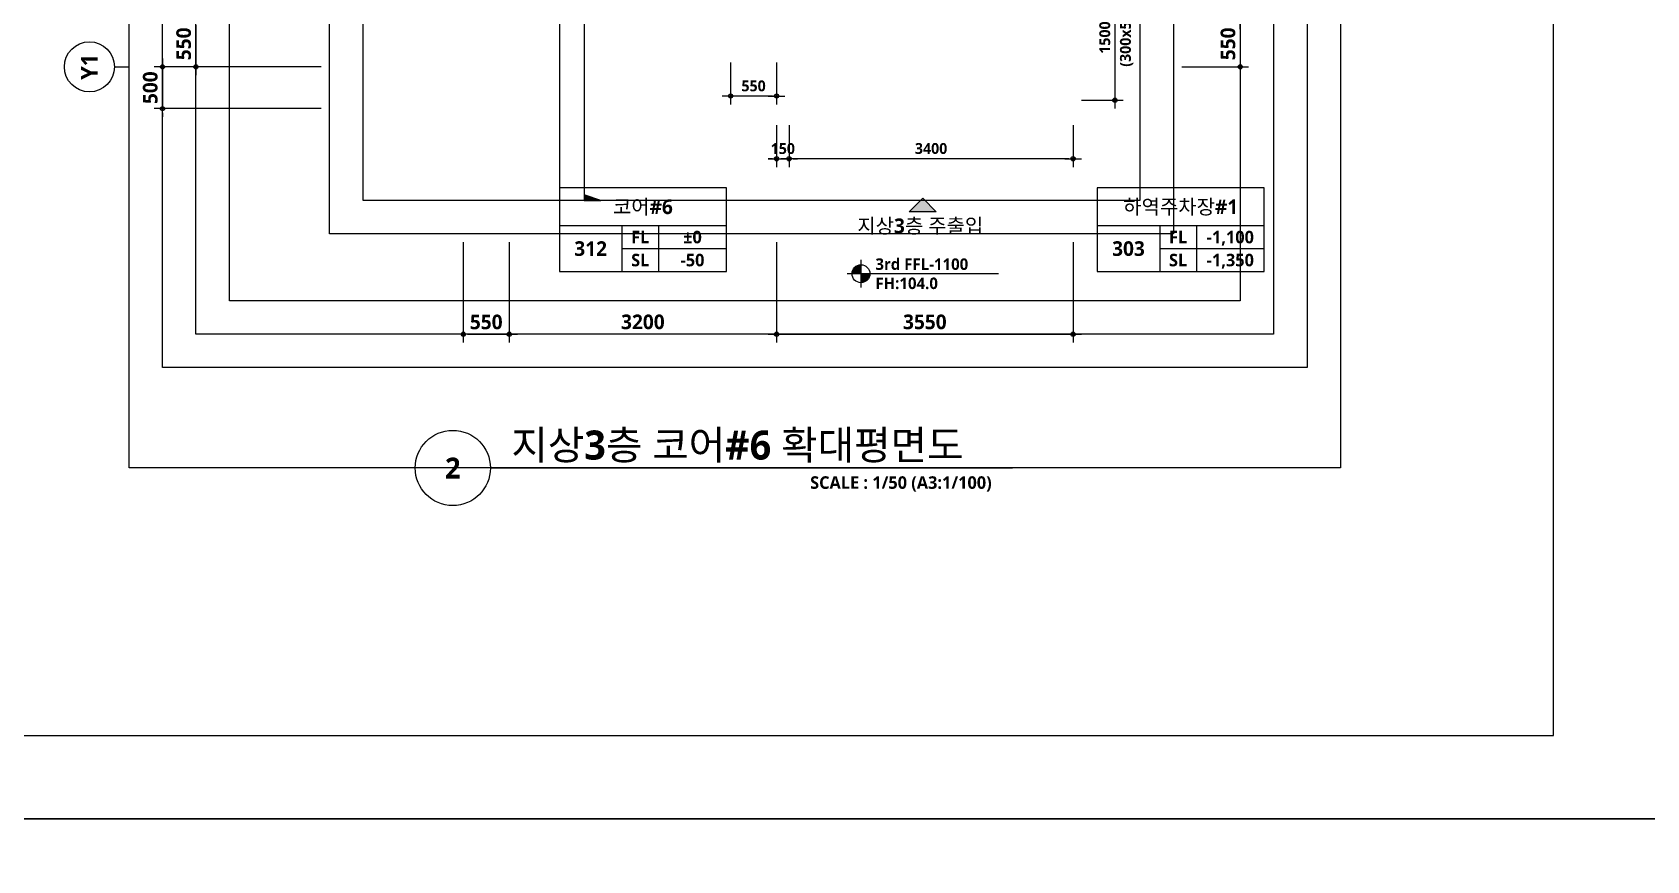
# Model space of a CAD drawing. Header units: millimetres. Extents: x -12482 to 126000, y 0 to 220200.
# Drawn here: x 60291 to 79615, y 148000 to 157913 of the extents above; entities that cross this region are included whole.
import ezdxf
from ezdxf.enums import TextEntityAlignment as Align

# ---------------------------------------------------------------- set-up
doc = ezdxf.new("R2010")
doc.units = ezdxf.units.MM
doc.header["$LTSCALE"] = 60
doc.linetypes.add('CEN', pattern=[62, 60, -1, 0, -1])
doc.layers.get('Defpoints').update_dxf_attribs({"color": 153})
for name, color, linetype in [('A-ANNO-DIM', 4, 'Continuous'), ('A-ANNO-ENT', 1, 'Continuous'), ('A-ANNO-GRA1', 7, 'Continuous'), ('A-ANNO-PONT', 7, 'Continuous'), ('A-ANNO-TEXT1', 7, 'Continuous'), ('A-ANNO-TEXT2', 3, 'Continuous'), ('A-ANNO-TITL', 7, 'Continuous'), ('A-ST-AXIS-BUB', 7, 'Continuous'), ('A-ST-AXIS-DIM', 7, 'Continuous'), ('AA-MKXX', 3, 'Continuous'), ('AA-XXXX-TXT1', 2, 'Continuous')]:
    doc.layers.add(name, color=color, linetype=linetype)
for name, color, linetype, plot in [('Defpoint', 161, 'Continuous', False), ('G(그리드1)', 185, 'Continuous', False), ('G(그리드2)', 235, 'Continuous', False)]:
    doc.layers.add(name, color=color, linetype=linetype, plot=plot)
doc.styles.add('2020음성 1차', font='NanumGothicBold.ttf')
doc.styles.add('SH_나눔', font='')
doc.styles.add('SH_대대리576', font='')
doc.styles.add('SH_진천_나눔', font='')
doc.styles.get('SH_나눔').set_extended_font_data('NanumGothic', bold=True)
doc.styles.get('SH_대대리576').set_extended_font_data('NanumGothic', bold=True)
doc.styles.get('SH_진천_나눔').set_extended_font_data('NanumGothic', bold=True)
doc.dimstyles.new('SHP 50', dxfattribs={"dimscale": 50, "dimtxt": 3.5, "dimasz": 1, "dimexe": 2, "dimexo": 2, "dimgap": 1, "dimtad": 1, "dimdec": 0, "dimzin": 0, "dimdsep": 46, "dimtxsty": 'SH_진천_나눔', "dimblk": 'DIMDOT', "dimcen": 0.09, "dimclrd": 256, "dimclre": 256, "dimclrt": 3, "dimadec": 0, "dimazin": 1, "dimtfac": 1, "dimtdec": 0, "dimtix": 1, "dimtmove": 2, "dimatfit": 0, "dimldrblk": 'DIMDOT', "dimfxl": 1, "dimtolj": 1, "dimtzin": 0, "dimlwd": -1, "dimlwe": -1, "dimarcsym": 0})
doc.dimstyles.new('SHP 50내부', dxfattribs={"dimscale": 50, "dimtxt": 2.6, "dimasz": 1, "dimexe": 2, "dimexo": 2, "dimgap": 1, "dimtad": 1, "dimdec": 0, "dimzin": 0, "dimdsep": 46, "dimtxsty": '2020음성 1차', "dimblk": 'DIMDOT', "dimcen": 0.09, "dimclrd": 256, "dimclre": 256, "dimclrt": 3, "dimadec": 0, "dimazin": 1, "dimtfac": 1, "dimtdec": 0, "dimtix": 1, "dimtmove": 2, "dimatfit": 0, "dimldrblk": 'DIMDOT', "dimfxl": 1, "dimtolj": 1, "dimtzin": 0, "dimlwd": -1, "dimlwe": -1, "dimarcsym": 0})

# ---------------------------------------------------------------- blocks, each defined once
blk = doc.blocks.new('*U13165')
at = {"layer": 'A-ANNO-TITL'}
blk.add_line((0, 0), (6250, 0), dxfattribs=at)
blk.add_circle((-450, 0), 450, dxfattribs=at)
at = {"layer": 'AA-XXXX-TXT1', "style": 'SH_진천_나눔'}
blk.add_attdef('DWG.TITLE', (250, 100), '', height=350, dxfattribs=at)
at = {"layer": 'AA-XXXX-TXT1', "color": 7, "style": 'SH_진천_나눔'}
blk.add_attdef('NO1', text='', height=300, dxfattribs=at).set_placement((-450, 0), align=Align.MIDDLE)
at = {"layer": 'AA-XXXX-TXT1', "style": 'SH_진천_나눔'}
blk.add_attdef('SCALE', text='', height=150, dxfattribs=at).set_placement((6000, -100), align=Align.TOP_RIGHT)
blk = doc.blocks.new('A-ST-AXIS-BUB-1')
at = {"layer": 'A-ST-AXIS-BUB'}
blk.add_line((0, 350), (0, 0), dxfattribs=at)
blk.add_circle((0, 950), 600, dxfattribs=at)
blk = doc.blocks.new('G$C9D92D8A7')
at = {"layer": 'A-ANNO-GRA1'}
for p, q in [((0, 11), (40, 11)), ((15, 11), (15, 0)), ((23.75, 11), (23.75, 0)), ((15, 5.5), (40, 5.5))]:
    blk.add_line(p, q, dxfattribs=at)
blk.add_lwpolyline([(0, 20), (0, 0), (40, 0), (40, 20)], close=True, dxfattribs=at)
at = {"style": '2020음성 1차'}
for tag, height, p in [('실명', 3.5, (20, 15.5)), ('마감레벨', 3, (31.875, 8.25)), ('실번호', 3.5, (7.5, 5.5)), ('구조레벨', 3, (31.875, 2.75))]:
    blk.add_attdef(tag, text='', height=height, dxfattribs=at).set_placement(p, align=Align.MIDDLE_CENTER)
at = {"layer": 'A-ANNO-TEXT1', "style": 'SH_나눔'}
for s, p in [('FL', (19.375, 8.25)), ('SL', (19.375, 2.75))]:
    blk.add_text(s, height=3, dxfattribs=at).set_placement(p, align=Align.MIDDLE)
blk = doc.blocks.new('DIMDOT')
at = {"color": 0}
blk.add_line((-2, 0), (2, 0), dxfattribs=at)
for radius in [0.5, 0.25]:
    blk.add_circle((0, 0), radius, dxfattribs=at)
blk = doc.blocks.new('*D18818')
at = {"layer": 'A-ST-AXIS-DIM'}
for p, q in [((65450, 155400), (65450, 154200)), ((66000, 155400), (66000, 154200)), ((65500, 154300), (65950, 154300))]:
    blk.add_line(p, q, dxfattribs=at)
at = {"layer": 'Defpoints', "color": 0}
for p in [(65450, 155500), (66000, 155500), (66000, 154300)]:
    blk.add_point(p, dxfattribs=at)
at = {"layer": 'A-ST-AXIS-DIM', "linetype": 'ByBlock', "xscale": 50, "yscale": 50, "zscale": 50, "rotation": 180}
blk.add_blockref('DIMDOT', (65450, 154300), dxfattribs=at)
at = {"layer": 'A-ST-AXIS-DIM', "linetype": 'ByBlock', "xscale": 50, "yscale": 50, "zscale": 50}
blk.add_blockref('DIMDOT', (66000, 154300), dxfattribs=at)
at = {"layer": 'A-ST-AXIS-DIM', "color": 3, "insert": (65725, 154446), "char_height": 175, "attachment_point": 5, "style": 'SH_진천_나눔'}
blk.add_mtext('\\A1;550', dxfattribs=at)
blk = doc.blocks.new('*D18819')
at = {"layer": 'A-ST-AXIS-DIM'}
for p, q in [((66000, 155400), (66000, 154200)), ((69200, 155400), (69200, 154200)), ((69150, 154300), (66050, 154300))]:
    blk.add_line(p, q, dxfattribs=at)
at = {"layer": 'Defpoints', "color": 0}
for p in [(66000, 155500), (69200, 155500), (66000, 154300)]:
    blk.add_point(p, dxfattribs=at)
at = {"layer": 'A-ST-AXIS-DIM', "linetype": 'ByBlock', "xscale": 50, "yscale": 50, "zscale": 50, "rotation": 180}
blk.add_blockref('DIMDOT', (66000, 154300), dxfattribs=at)
at = {"layer": 'A-ST-AXIS-DIM', "linetype": 'ByBlock', "xscale": 50, "yscale": 50, "zscale": 50}
blk.add_blockref('DIMDOT', (69200, 154300), dxfattribs=at)
at = {"layer": 'A-ST-AXIS-DIM', "color": 3, "insert": (67600, 154447), "char_height": 175, "attachment_point": 5, "style": 'SH_진천_나눔'}
blk.add_mtext('\\A1;3200', dxfattribs=at)
blk = doc.blocks.new('*D18820')
at = {"layer": 'A-ST-AXIS-DIM'}
for p, q in [((69200, 155400), (69200, 154200)), ((72750, 155400), (72750, 154200)), ((69250, 154300), (72700, 154300))]:
    blk.add_line(p, q, dxfattribs=at)
at = {"layer": 'Defpoints', "color": 0}
for p in [(69200, 155500), (72750, 155500), (72750, 154300)]:
    blk.add_point(p, dxfattribs=at)
at = {"layer": 'A-ST-AXIS-DIM', "linetype": 'ByBlock', "xscale": 50, "yscale": 50, "zscale": 50, "rotation": 180}
blk.add_blockref('DIMDOT', (69200, 154300), dxfattribs=at)
at = {"layer": 'A-ST-AXIS-DIM', "linetype": 'ByBlock', "xscale": 50, "yscale": 50, "zscale": 50}
blk.add_blockref('DIMDOT', (72750, 154300), dxfattribs=at)
at = {"layer": 'A-ST-AXIS-DIM', "color": 3, "insert": (70975, 154447), "char_height": 175, "attachment_point": 5, "style": 'SH_진천_나눔'}
blk.add_mtext('\\A1;3550', dxfattribs=at)
blk = doc.blocks.new('G$CE9562CCE')
at = {"layer": 'A-ANNO-PONT'}
for points in [[(1814, 2981, 0.4142136), (648, 1814), (1814, 1814)], [(1814, 648, 0.4142136), (2981, 1814), (1814, 1814)]]:
    blk.add_hatch(color=256, dxfattribs=at).paths.add_polyline_path(points)
for p, q in [((1814, 3629), (1814, 0)), ((19728, 1814), (0, 1814))]:
    blk.add_line(p, q, dxfattribs=at)
blk.add_circle((1814, 1814), 1166, dxfattribs=at)
at = {"style": 'SH_대대리576'}
blk.add_attdef('레벨', (3696, 2314), '', height=1500, dxfattribs=at)
blk = doc.blocks.new('*D18827')
at = {"layer": 'A-ANNO-DIM'}
for p, q in [((69350, 156800), (69350, 156300)), ((72750, 156800), (72750, 156300)), ((72700, 156400), (69400, 156400))]:
    blk.add_line(p, q, dxfattribs=at)
at = {"layer": 'Defpoints', "color": 0}
for p in [(69350, 156900), (72750, 156900), (69350, 156400)]:
    blk.add_point(p, dxfattribs=at)
at = {"layer": 'A-ANNO-DIM', "linetype": 'ByBlock', "xscale": 50, "yscale": 50, "zscale": 50, "rotation": 180}
blk.add_blockref('DIMDOT', (69350, 156400), dxfattribs=at)
at = {"layer": 'A-ANNO-DIM', "linetype": 'ByBlock', "xscale": 50, "yscale": 50, "zscale": 50}
blk.add_blockref('DIMDOT', (72750, 156400), dxfattribs=at)
at = {"layer": 'A-ANNO-DIM', "color": 3, "insert": (71050, 156522), "char_height": 130, "attachment_point": 5, "style": '2020음성 1차'}
blk.add_mtext('\\A1;3400', dxfattribs=at)
blk = doc.blocks.new('*D18828')
at = {"layer": 'A-ANNO-DIM'}
for p, q in [((69200, 156800), (69200, 156300)), ((69350, 156800), (69350, 156300)), ((69150, 156400), (69100, 156400)), ((69200, 156400), (69350, 156400)), ((69400, 156400), (69450, 156400))]:
    blk.add_line(p, q, dxfattribs=at)
at = {"layer": 'Defpoints', "color": 0}
for p in [(69200, 156900), (69350, 156900), (69350, 156400)]:
    blk.add_point(p, dxfattribs=at)
at = {"layer": 'A-ANNO-DIM', "linetype": 'ByBlock', "xscale": 50, "yscale": 50, "zscale": 50}
blk.add_blockref('DIMDOT', (69200, 156400), dxfattribs=at)
at = {"layer": 'A-ANNO-DIM', "linetype": 'ByBlock', "xscale": 50, "yscale": 50, "zscale": 50, "rotation": 180}
blk.add_blockref('DIMDOT', (69350, 156400), dxfattribs=at)
at = {"layer": 'A-ANNO-DIM', "color": 3, "insert": (69275, 156521), "char_height": 130, "attachment_point": 5, "style": '2020음성 1차'}
blk.add_mtext('\\A1;150', dxfattribs=at)
blk = doc.blocks.new('*D18830')
at = {"layer": 'A-ANNO-DIM'}
for p, q in [((68650, 157550), (68650, 157050)), ((69200, 157550), (69200, 157050)), ((69150, 157150), (68700, 157150))]:
    blk.add_line(p, q, dxfattribs=at)
at = {"layer": 'Defpoints', "color": 0}
for p in [(68650, 157650), (69200, 157650), (68650, 157150)]:
    blk.add_point(p, dxfattribs=at)
at = {"layer": 'A-ANNO-DIM', "linetype": 'ByBlock', "xscale": 50, "yscale": 50, "zscale": 50, "rotation": 180}
blk.add_blockref('DIMDOT', (68650, 157150), dxfattribs=at)
at = {"layer": 'A-ANNO-DIM', "linetype": 'ByBlock', "xscale": 50, "yscale": 50, "zscale": 50}
blk.add_blockref('DIMDOT', (69200, 157150), dxfattribs=at)
at = {"layer": 'A-ANNO-DIM', "color": 3, "insert": (68925, 157271), "char_height": 130, "attachment_point": 5, "style": '2020음성 1차'}
blk.add_mtext('\\A1;550', dxfattribs=at)
blk = doc.blocks.new('*D18849')
at = {"layer": 'A-ST-AXIS-DIM'}
for p, q in [((74050, 158050), (74850, 158050)), ((74750, 158000), (74750, 157550)), ((74050, 157500), (74850, 157500))]:
    blk.add_line(p, q, dxfattribs=at)
at = {"layer": 'Defpoints', "color": 0}
for p in [(73950, 158050), (73950, 157500), (74750, 157500)]:
    blk.add_point(p, dxfattribs=at)
at = {"layer": 'A-ST-AXIS-DIM', "linetype": 'ByBlock', "xscale": 50, "yscale": 50, "zscale": 50}
for p, rotation in [((74750, 158050), 90), ((74750, 157500), 270)]:
    blk.add_blockref('DIMDOT', p, dxfattribs=dict(at, rotation=rotation))
at = {"layer": 'A-ST-AXIS-DIM', "color": 3, "insert": (74604, 157775), "char_height": 175, "attachment_point": 5, "rotation": 90, "style": 'SH_진천_나눔'}
blk.add_mtext('\\A1;550', dxfattribs=at)
blk = doc.blocks.new('*D18853')
at = {"layer": 'A-ANNO-DIM'}
for p, q in [((72850, 158600), (73350, 158600)), ((73250, 158550), (73250, 157150)), ((72850, 157100), (73350, 157100))]:
    blk.add_line(p, q, dxfattribs=at)
at = {"layer": 'Defpoints', "color": 0}
for p in [(72750, 158600), (72750, 157100), (73250, 157100)]:
    blk.add_point(p, dxfattribs=at)
at = {"layer": 'A-ANNO-DIM', "linetype": 'ByBlock', "xscale": 50, "yscale": 50, "zscale": 50}
for p, rotation in [((73250, 158600), 90), ((73250, 157100), 270)]:
    blk.add_blockref('DIMDOT', p, dxfattribs=dict(at, rotation=rotation))
at = {"layer": 'A-ANNO-DIM', "color": 3, "char_height": 130, "attachment_point": 5, "rotation": 90, "style": '2020음성 1차'}
for s, insert in [('\\A1;(300x5T)', (73390, 157850)), ('\\A1;1500', (73129, 157850))]:
    blk.add_mtext(s, dxfattribs=dict(at, insert=insert))
blk = doc.blocks.new('*D18863')
at = {"layer": 'A-ST-AXIS-DIM'}
for p, q in [((63750, 169000), (61750, 169000)), ((61850, 157550), (61850, 168950)), ((63750, 157500), (61750, 157500))]:
    blk.add_line(p, q, dxfattribs=at)
at = {"layer": 'Defpoints', "color": 0}
for p in [(61850, 169000), (63850, 169000), (63850, 157500)]:
    blk.add_point(p, dxfattribs=at)
at = {"layer": 'A-ST-AXIS-DIM', "linetype": 'ByBlock', "xscale": 50, "yscale": 50, "zscale": 50}
for p, rotation in [((61850, 169000), 90), ((61850, 157500), 270)]:
    blk.add_blockref('DIMDOT', p, dxfattribs=dict(at, rotation=rotation))
at = {"layer": 'A-ST-AXIS-DIM', "color": 3, "insert": (61704, 163250), "char_height": 175, "attachment_point": 5, "rotation": 90, "style": 'SH_진천_나눔'}
blk.add_mtext('\\A1;11500', dxfattribs=at)
blk = doc.blocks.new('*D18866')
at = {"layer": 'A-ST-AXIS-DIM'}
for p, q in [((63750, 158050), (62150, 158050)), ((62250, 158000), (62250, 157550)), ((63750, 157500), (62150, 157500))]:
    blk.add_line(p, q, dxfattribs=at)
at = {"layer": 'Defpoints', "color": 0}
for p in [(63850, 158050), (62250, 157500), (63850, 157500)]:
    blk.add_point(p, dxfattribs=at)
at = {"layer": 'A-ST-AXIS-DIM', "linetype": 'ByBlock', "xscale": 50, "yscale": 50, "zscale": 50}
for p, rotation in [((62250, 158050), 90), ((62250, 157500), 270)]:
    blk.add_blockref('DIMDOT', p, dxfattribs=dict(at, rotation=rotation))
at = {"layer": 'A-ST-AXIS-DIM', "color": 3, "insert": (62104, 157775), "char_height": 175, "attachment_point": 5, "rotation": 90, "style": 'SH_진천_나눔'}
blk.add_mtext('\\A1;550', dxfattribs=at)
blk = doc.blocks.new('*D18870')
at = {"layer": 'A-ST-AXIS-DIM'}
for p, q in [((63750, 157500), (61750, 157500)), ((61850, 157550), (61850, 157600)), ((61850, 157500), (61850, 157000)), ((63750, 157000), (61750, 157000)), ((61850, 156950), (61850, 156900))]:
    blk.add_line(p, q, dxfattribs=at)
at = {"layer": 'Defpoints', "color": 0}
for p in [(63850, 157500), (61850, 157000), (63850, 157000)]:
    blk.add_point(p, dxfattribs=at)
at = {"layer": 'A-ST-AXIS-DIM', "linetype": 'ByBlock', "xscale": 50, "yscale": 50, "zscale": 50}
for p, rotation in [((61850, 157500), 270), ((61850, 157000), 90)]:
    blk.add_blockref('DIMDOT', p, dxfattribs=dict(at, rotation=rotation))
at = {"layer": 'A-ST-AXIS-DIM', "color": 3, "insert": (61704, 157250), "char_height": 175, "attachment_point": 5, "rotation": 90, "style": 'SH_진천_나눔'}
blk.add_mtext('\\A1;500', dxfattribs=at)
blk = doc.blocks.new('*U22506')
at = {"layer": 'AA-MKXX'}
blk.add_hatch(color=256, dxfattribs=at).paths.add_polyline_path([(41300, 600), (41090, 0), (41300, 0)])
at = {"layer": 'AA-MKXX', "linetype": 'CEN', "ltscale": 300}
blk.add_line((900, 0), (41300, 0), dxfattribs=at)
at = {"layer": 'AA-MKXX'}
blk.add_lwpolyline([(41300, 0), (41300, 600), (41090, 0)], close=True, dxfattribs=at)

msp = doc.modelspace()

# ---------------------------------------------------------------- hatches: boundary and pattern name
at = {"layer": 'A-ANNO-ENT'}
msp.add_hatch(color=256, dxfattribs=at).paths.add_polyline_path([(70788.7, 155766.4), (71111.3, 155766.4), (70950, 155927.7)])

# ---------------------------------------------------------------- linework, layer by layer
msp.add_lwpolyline([(66600, 158850), (66600, 156050)])
msp.add_lwpolyline([(71111.3, 155766.4), (70788.7, 155766.4), (70950, 155927.7)], close=True, dxfattribs=at)
at = {"layer": 'Defpoint'}
for points in [[(42000, 178200), (84000, 178200), (84000, 148500), (42000, 148500)], [(43000, 149500), (78500, 149500), (78500, 177200), (43000, 177200)], [(42000, 148500), (84000, 148500), (84000, 118800), (42000, 118800)]]:
    msp.add_lwpolyline(points, close=True, dxfattribs=at)
at = {"layer": 'G(그리드1)'}
for points in [[(75950, 152700), (61450, 152700), (61450, 174000), (75950, 174000)], [(75550, 153900), (61850, 153900), (61850, 173600), (75550, 173600)], [(75150, 154300), (62250, 154300), (62250, 173200), (75150, 173200)], [(74750, 154700), (62650, 154700), (62650, 172800), (74750, 172800)], [(73950, 155500), (63850, 155500), (63850, 171600), (73950, 171600)]]:
    msp.add_lwpolyline(points, close=True, dxfattribs=at)
at = {"layer": 'G(그리드2)'}
msp.add_lwpolyline([(73550, 155900), (64250, 155900), (64250, 171200), (73550, 171200)], close=True, dxfattribs=at)

# ---------------------------------------------------------------- block references
at = {"xscale": 0.3333333333333333, "yscale": 0.3333333333333333, "zscale": 0.3333333333333333, "rotation": 270.0000000000003}
msp.add_blockref('*U22506', (66898.1, 169666.7), dxfattribs=at)
ref = msp.add_blockref('G$CE9562CCE', (70043.9, 154857.4), dxfattribs=dict(xscale=0.09185773074635659, yscale=0.09185773074635659, zscale=0.09185773074635659))
ref.add_attrib('레벨', '3rd FFL-1100', (70383.4, 155070, 127872), dxfattribs={"height": 137.787, "style": 'SH_대대리576'})
ref = msp.add_blockref('*U13165', (65775, 152700))
ref.add_attrib('SCALE', 'SCALE : 1/50 (A3:1/100)', dxfattribs={"layer": 'A-ANNO-TITL', "height": 150, "style": 'SH_진천_나눔'}).set_placement((71775, 152600), align=Align.TOP_RIGHT)
ref.add_attrib('DWG.TITLE', '지상3층 코어#6 확대평면도', (66025, 152800), dxfattribs={"layer": 'A-ANNO-TITL', "height": 347.908, "style": 'SH_진천_나눔'})
ref.add_attrib('NO1', '2', dxfattribs={"layer": 'A-ANNO-TITL', "color": 7, "height": 250, "style": 'SH_진천_나눔'}).set_placement((65325, 152700), align=Align.MIDDLE)
at = {"layer": 'A-ANNO-TEXT1'}
ref = msp.add_blockref('G$C9D92D8A7', (66600, 155050), dxfattribs=dict(at, xscale=50, yscale=50, zscale=50))
ref.add_attrib('실명', '코어#6', dxfattribs={"layer": 'A-ANNO-TEXT2', "height": 175, "style": '2020음성 1차'}).set_placement((67600, 155825, 68666.7), align=Align.MIDDLE_CENTER)
ref.add_attrib('실번호', '312', dxfattribs={"layer": 'A-ANNO-TEXT2', "height": 175, "style": '2020음성 1차'}).set_placement((66975, 155325, 68666.7), align=Align.MIDDLE_CENTER)
ref.add_attrib('마감레벨', '%%p0', dxfattribs={"height": 150, "style": '2020음성 1차'}).set_placement((68193.7, 155462.5, 68666.7), align=Align.MIDDLE_CENTER)
ref.add_attrib('구조레벨', '-50', dxfattribs={"height": 150, "style": '2020음성 1차'}).set_placement((68193.7, 155187.5, 68666.7), align=Align.MIDDLE_CENTER)
ref = msp.add_blockref('G$C9D92D8A7', (73037.5, 155050), dxfattribs=dict(at, xscale=50, yscale=50, zscale=50))
ref.add_attrib('실명', '하역주차장#1', dxfattribs={"layer": 'A-ANNO-TEXT2', "height": 175, "style": '2020음성 1차'}).set_placement((74037.5, 155825), align=Align.MIDDLE_CENTER)
ref.add_attrib('실번호', '303', dxfattribs={"layer": 'A-ANNO-TEXT2', "height": 175, "style": '2020음성 1차'}).set_placement((73412.5, 155325), align=Align.MIDDLE_CENTER)
ref.add_attrib('마감레벨', '-1,100', dxfattribs={"height": 150, "style": '2020음성 1차'}).set_placement((74631.2, 155462.5), align=Align.MIDDLE_CENTER)
ref.add_attrib('구조레벨', '-1,350', dxfattribs={"height": 150, "style": '2020음성 1차'}).set_placement((74631.2, 155187.5), align=Align.MIDDLE_CENTER)
at = {"layer": 'A-ST-AXIS-BUB', "xscale": 0.5, "yscale": 0.5, "zscale": 0.5, "rotation": 90}
msp.add_blockref('A-ST-AXIS-BUB-1', (61450, 157500), dxfattribs=at)

# ---------------------------------------------------------------- texts
at = {"color": 1, "style": 'SH_대대리576'}
msp.add_text('FH:104.0', height=137.67, dxfattribs=at).set_placement((70383.4, 154909.3), align=Align.MIDDLE_LEFT)
at = {"layer": 'A-ANNO-TEXT1', "style": 'SH_진천_나눔'}
msp.add_text('Y1', height=200, rotation=90, dxfattribs=at).set_placement((60975, 157500), align=Align.MIDDLE_CENTER)
msp.add_text('지상3층 주출입 ', height=175, dxfattribs=at).set_placement((70950, 155599.7), align=Align.MIDDLE)

# ---------------------------------------------------------------- dimensions: what is measured, and where the dimension line sits
at = {"layer": 'A-ANNO-DIM'}
dim = msp.add_linear_dim(base=(73250, 157100), p1=(72750, 158600), p2=(72750, 157100), angle=270, text='<>\\X(300x5T)', dimstyle='SHP 50내부', override={"dimtxsty": '2020음성 1차', "dimldrblk": 'DIMDOT'}, dxfattribs=at)
dim.commit()
dim.dimension.update_dxf_attribs({"geometry": '*D18853', "text_midpoint": (73250, 157850)})
for base, p1, p2, picture, middle in [((68650, 157150), (69200, 157650), (68650, 157650), '*D18830', (68925, 157271.5)), ((69350, 156400), (72750, 156900), (69350, 156900), '*D18827', (71050, 156521.7))]:
    dim = msp.add_linear_dim(base=base, p1=p1, p2=p2, angle=180, dimstyle='SHP 50내부', override={"dimtxsty": '2020음성 1차', "dimldrblk": 'DIMDOT'}, dxfattribs=at)
    dim.commit()
    dim.dimension.update_dxf_attribs({"geometry": picture, "text_midpoint": middle})
dim = msp.add_linear_dim(base=(69350, 156400), p1=(69200, 156900), p2=(69350, 156900), dimstyle='SHP 50내부', override={"dimtxsty": '2020음성 1차', "dimldrblk": 'DIMDOT'}, dxfattribs=at)
dim.commit()
dim.dimension.update_dxf_attribs({"geometry": '*D18828', "text_midpoint": (69275, 156521.5)})
at = {"layer": 'A-ST-AXIS-DIM'}
for base, p1, p2, angle, picture, middle in [((61850, 169000), (63850, 157500), (63850, 169000), 90, '*D18863', (61703.8, 163250)), ((62250, 157500), (63850, 158050), (63850, 157500), 270, '*D18866', (62103.8, 157775)), ((61850, 157000), (63850, 157500), (63850, 157000), 270, '*D18870', (61703.8, 157250)), ((66000, 154300), (69200, 155500), (66000, 155500), 180, '*D18819', (67600, 154446.6))]:
    dim = msp.add_linear_dim(base=base, p1=p1, p2=p2, angle=angle, dimstyle='SHP 50', dxfattribs=at)
    dim.commit()
    dim.dimension.update_dxf_attribs({"geometry": picture, "text_midpoint": middle})
dim = msp.add_linear_dim(base=(74750, 157500, 103000), p1=(73950, 158050, 103000), p2=(73950, 157500, 103000), angle=90, dimstyle='SHP 50', override={"dimtxsty": 'SH_진천_나눔', "dimldrblk": 'DIMDOT'}, dxfattribs=at)
dim.commit()
dim.dimension.update_dxf_attribs({"geometry": '*D18849', "text_midpoint": (74603.8, 157775, 103000)})
for base, p1, p2, picture, middle in [((66000, 154300), (65450, 155500), (66000, 155500), '*D18818', (65725, 154446.2)), ((72750, 154300), (69200, 155500), (72750, 155500), '*D18820', (70975, 154446.6))]:
    dim = msp.add_linear_dim(base=base, p1=p1, p2=p2, dimstyle='SHP 50', dxfattribs=at)
    dim.commit()
    dim.dimension.update_dxf_attribs({"geometry": picture, "text_midpoint": middle})

doc.saveas('drawing.dxf')
